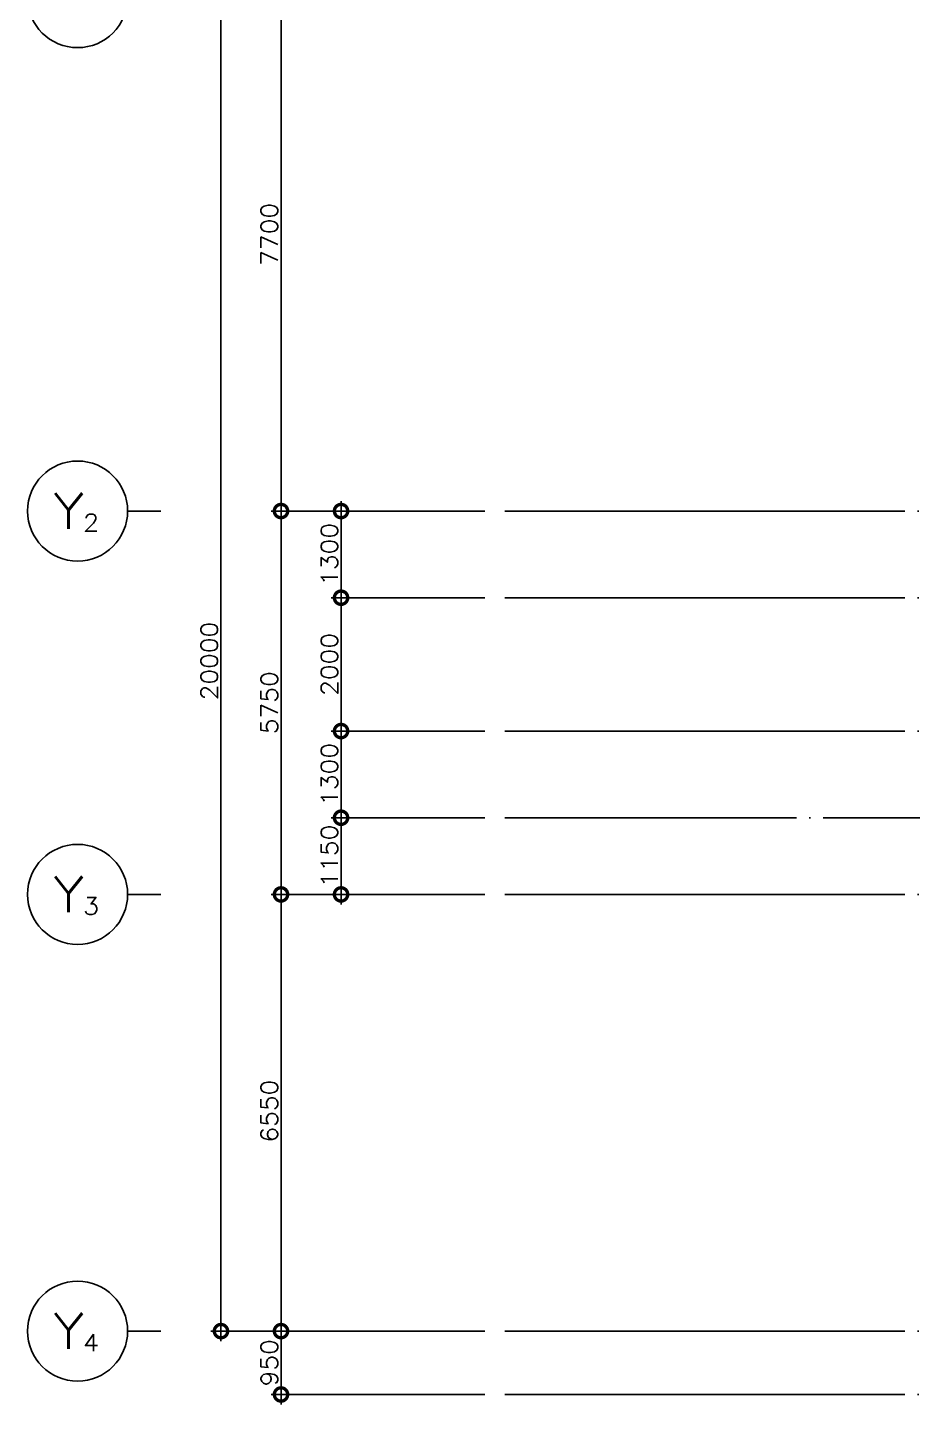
# Model space of a CAD drawing. Header units: millimetres. Extents: x -30199 to 32531, y -8917 to 28239.
# Drawn here: x -30199 to -16932, y -4800 to 15852 of the extents above; entities that cross this region are included whole.
import ezdxf
from ezdxf.enums import TextEntityAlignment as Align

# ---------------------------------------------------------------- set-up
doc = ezdxf.new("R2010")
doc.units = ezdxf.units.MM
doc.header["$LTSCALE"] = 100
doc.linetypes.add('CEN', pattern=[10.375, 10, -0.125, 0.125, -0.125])
doc.linetypes.add('CENTER4', pattern=[64, 60, -2, 0, -2])
for name, color, linetype in [('Bub', 3, 'Continuous'), ('CEN1', 1, 'CEN'), ('DIM', 7, 'Continuous')]:
    doc.layers.add(name, color=color, linetype=linetype)
doc.styles.add('GHS', font='txt.shx', dxfattribs={"width": 1.1, "bigfont": 'ghs.shx'})
doc.styles.add('R', font='romans', dxfattribs={"width": 1.1, "height": 250})
doc.styles.add('SK', font='simplex.shx', dxfattribs={"bigfont": 'ghs.shx'})
doc.dimstyles.new('1본부', dxfattribs={"dimscale": 100, "dimtxt": 3, "dimasz": 4, "dimexe": 1.5, "dimexo": 3, "dimgap": 0.5, "dimtad": 1, "dimdec": 0, "dimzin": 0, "dimdsep": 46, "dimtxsty": 'SK', "dimblk": 'DDOT1', "dimblk1": 'DOTSMALL', "dimblk2": 'DOTSMALL', "dimsah": 1, "dimcen": 1.5, "dimdle": 1.5, "dimclrd": 7, "dimclre": 7, "dimclrt": 3, "dimadec": 0, "dimazin": 0, "dimtfac": 1, "dimtdec": 3, "dimtix": 1, "dimtmove": 0, "dimatfit": 0, "dimldrblk": 'DOTSMALL', "dimfxl": 1, "dimtolj": 1, "dimtzin": 0, "dimarcsym": 0})

# ---------------------------------------------------------------- blocks, each defined once
blk = doc.blocks.new('_DOTSMALL')
at = {"color": 0, "linetype": 'ByBlock', "const_width": 0.5}
blk.add_lwpolyline([(-0.0625, 0, 1), (0.0625, 0, 1)], format="xyb", close=True, dxfattribs=at)
blk = doc.blocks.new('*D21')
at = {"layer": 'DEFPOINTS', "color": 0, "transparency": 16777216}
for p in [(-26399, 16300), (-23044, 16300), (-23044, 8600)]:
    blk.add_point(p, dxfattribs=at)
at = {"layer": 'DIM', "color": 7, "lineweight": -2, "transparency": 16777216}
for p, q in [((-26399, 8450), (-26399, 16450)), ((-23344, 16300), (-26549, 16300)), ((-23344, 8600), (-26549, 8600))]:
    blk.add_line(p, q, dxfattribs=at)
at = {"layer": 'DIM', "color": 7, "lineweight": -2, "transparency": 16777216, "xscale": 400, "yscale": 400, "zscale": 400}
for p, rotation in [((-26399, 16300), 90), ((-26399, 8600), 270)]:
    blk.add_blockref('_DOTSMALL', p, dxfattribs=dict(at, rotation=rotation))
at = {"layer": 'DIM', "color": 3, "transparency": 16777216, "insert": (-26574, 12750), "char_height": 250, "attachment_point": 5, "rotation": 90, "style": 'GHS'}
blk.add_mtext('\\A1;7700', dxfattribs=at)
blk = doc.blocks.new('DDOT1')
blk.add_line((-1, 0), (1, 0))
at = {"const_width": 0.5}
blk.add_lwpolyline([(-0.25, 0, 1), (0.25, 0, 1)], format="xyb", close=True, dxfattribs=at)
blk = doc.blocks.new('*D22')
at = {"layer": 'DEFPOINTS', "color": 0, "transparency": 16777216}
for p in [(-27299, 16300), (-23044, 16300), (-23044, -3700)]:
    blk.add_point(p, dxfattribs=at)
at = {"layer": 'DIM', "color": 7, "lineweight": -2, "transparency": 16777216}
for p, q in [((-27299, -3850), (-27299, 16450)), ((-23344, 16300), (-27449, 16300)), ((-23344, -3700), (-27449, -3700))]:
    blk.add_line(p, q, dxfattribs=at)
at = {"layer": 'DIM', "color": 7, "lineweight": -2, "transparency": 16777216, "xscale": 400, "yscale": 400, "zscale": 400}
for p, rotation in [((-27299, 16300), 90), ((-27299, -3700), 270)]:
    blk.add_blockref('_DOTSMALL', p, dxfattribs=dict(at, rotation=rotation))
at = {"layer": 'DIM', "color": 3, "transparency": 16777216, "insert": (-27474, 6350), "char_height": 250, "attachment_point": 5, "rotation": 90, "style": 'GHS'}
blk.add_mtext('\\A1;20000', dxfattribs=at)
blk = doc.blocks.new('*D23')
at = {"layer": 'DEFPOINTS', "color": 0, "transparency": 16777216}
for p in [(-25499, 7300), (-23044, 7300), (-23044, 5300)]:
    blk.add_point(p, dxfattribs=at)
at = {"layer": 'DIM', "color": 7, "lineweight": -2, "transparency": 16777216}
for p, q in [((-25499, 5150), (-25499, 7450)), ((-23344, 7300), (-25649, 7300)), ((-23344, 5300), (-25649, 5300))]:
    blk.add_line(p, q, dxfattribs=at)
at = {"layer": 'DIM', "color": 7, "lineweight": -2, "transparency": 16777216, "xscale": 400, "yscale": 400, "zscale": 400}
for p, rotation in [((-25499, 7300), 90), ((-25499, 5300), 270)]:
    blk.add_blockref('_DOTSMALL', p, dxfattribs=dict(at, rotation=rotation))
at = {"layer": 'DIM', "color": 3, "transparency": 16777216, "insert": (-25674, 6300), "char_height": 250, "attachment_point": 5, "rotation": 90, "style": 'GHS'}
blk.add_mtext('\\A1;2000', dxfattribs=at)
blk = doc.blocks.new('*D24')
at = {"layer": 'DEFPOINTS', "color": 0, "transparency": 16777216}
for p in [(-26399, 2850), (-23044, 2850), (-23044, -3700)]:
    blk.add_point(p, dxfattribs=at)
at = {"layer": 'DIM', "color": 7, "lineweight": -2, "transparency": 16777216}
for p, q in [((-26399, -3850), (-26399, 3000)), ((-23344, 2850), (-26549, 2850)), ((-23344, -3700), (-26549, -3700))]:
    blk.add_line(p, q, dxfattribs=at)
at = {"layer": 'DIM', "color": 7, "lineweight": -2, "transparency": 16777216, "xscale": 400, "yscale": 400, "zscale": 400}
for p, rotation in [((-26399, 2850), 90), ((-26399, -3700), 270)]:
    blk.add_blockref('_DOTSMALL', p, dxfattribs=dict(at, rotation=rotation))
at = {"layer": 'DIM', "color": 3, "transparency": 16777216, "insert": (-26574, -400), "char_height": 250, "attachment_point": 5, "rotation": 90, "style": 'GHS'}
blk.add_mtext('\\A1;6550', dxfattribs=at)
blk = doc.blocks.new('*D25')
at = {"layer": 'DEFPOINTS', "color": 0, "transparency": 16777216}
for p in [(-23044, 8600), (-25499, 7300), (-23044, 7300)]:
    blk.add_point(p, dxfattribs=at)
at = {"layer": 'DIM', "color": 7, "lineweight": -2, "transparency": 16777216}
for p, q in [((-25499, 8750), (-25499, 7150)), ((-23344, 8600), (-25649, 8600)), ((-23344, 7300), (-25649, 7300))]:
    blk.add_line(p, q, dxfattribs=at)
at = {"layer": 'DIM', "color": 7, "lineweight": -2, "transparency": 16777216, "xscale": 400, "yscale": 400, "zscale": 400}
for p, rotation in [((-25499, 8600), 90), ((-25499, 7300), 270)]:
    blk.add_blockref('_DOTSMALL', p, dxfattribs=dict(at, rotation=rotation))
at = {"layer": 'DIM', "color": 3, "transparency": 16777216, "insert": (-25674, 7950), "char_height": 250, "attachment_point": 5, "rotation": 90, "style": 'GHS'}
blk.add_mtext('\\A1;1300', dxfattribs=at)
blk = doc.blocks.new('*D27')
at = {"layer": 'DEFPOINTS', "color": 0, "transparency": 16777216}
for p in [(-23044, 4000), (-25499, 2850), (-23044, 2850)]:
    blk.add_point(p, dxfattribs=at)
at = {"layer": 'DIM', "color": 7, "lineweight": -2, "transparency": 16777216}
for p, q in [((-25499, 4150), (-25499, 2700)), ((-23344, 4000), (-25649, 4000)), ((-23344, 2850), (-25649, 2850))]:
    blk.add_line(p, q, dxfattribs=at)
at = {"layer": 'DIM', "color": 7, "lineweight": -2, "transparency": 16777216, "xscale": 400, "yscale": 400, "zscale": 400}
for p, rotation in [((-25499, 4000), 90), ((-25499, 2850), 270)]:
    blk.add_blockref('_DOTSMALL', p, dxfattribs=dict(at, rotation=rotation))
at = {"layer": 'DIM', "color": 3, "transparency": 16777216, "insert": (-25674, 3425), "char_height": 250, "attachment_point": 5, "rotation": 90, "style": 'GHS'}
blk.add_mtext('\\A1;1150', dxfattribs=at)
blk = doc.blocks.new('*D28')
at = {"layer": 'DEFPOINTS', "color": 0, "transparency": 16777216}
for p in [(-23044, -3700), (-26399, -4650), (-23044, -4650)]:
    blk.add_point(p, dxfattribs=at)
at = {"layer": 'DIM', "color": 7, "lineweight": -2, "transparency": 16777216}
for p, q in [((-23344, -3700), (-26549, -3700)), ((-26399, -3550), (-26399, -4800)), ((-23344, -4650), (-26549, -4650))]:
    blk.add_line(p, q, dxfattribs=at)
at = {"layer": 'DIM', "color": 7, "lineweight": -2, "transparency": 16777216, "xscale": 400, "yscale": 400, "zscale": 400}
for p, rotation in [((-26399, -3700), 90), ((-26399, -4650), 270)]:
    blk.add_blockref('_DOTSMALL', p, dxfattribs=dict(at, rotation=rotation))
at = {"layer": 'DIM', "color": 3, "transparency": 16777216, "insert": (-26574, -4175), "char_height": 250, "attachment_point": 5, "rotation": 90, "style": 'GHS'}
blk.add_mtext('\\A1;950', dxfattribs=at)
blk = doc.blocks.new('*D30')
at = {"layer": 'DEFPOINTS', "color": 0, "transparency": 16777216}
for p in [(-26399, 8600), (-23044, 8600), (-23044, 2850)]:
    blk.add_point(p, dxfattribs=at)
at = {"layer": 'DIM', "color": 7, "lineweight": -2, "transparency": 16777216}
for p, q in [((-26399, 2700), (-26399, 8750)), ((-23344, 8600), (-26549, 8600)), ((-23344, 2850), (-26549, 2850))]:
    blk.add_line(p, q, dxfattribs=at)
at = {"layer": 'DIM', "color": 7, "lineweight": -2, "transparency": 16777216, "xscale": 400, "yscale": 400, "zscale": 400}
for p, rotation in [((-26399, 8600), 90), ((-26399, 2850), 270)]:
    blk.add_blockref('_DOTSMALL', p, dxfattribs=dict(at, rotation=rotation))
at = {"layer": 'DIM', "color": 3, "transparency": 16777216, "insert": (-26574, 5725), "char_height": 250, "attachment_point": 5, "rotation": 90, "style": 'GHS'}
blk.add_mtext('\\A1;5750', dxfattribs=at)
blk = doc.blocks.new('*D32')
at = {"layer": 'DEFPOINTS', "color": 0, "transparency": 16777216}
for p in [(-23044, 5300), (-25499, 4000), (-23044, 4000)]:
    blk.add_point(p, dxfattribs=at)
at = {"layer": 'DIM', "color": 7, "lineweight": -2, "transparency": 16777216}
for p, q in [((-25499, 5450), (-25499, 3850)), ((-23344, 5300), (-25649, 5300)), ((-23344, 4000), (-25649, 4000))]:
    blk.add_line(p, q, dxfattribs=at)
at = {"layer": 'DIM', "color": 7, "lineweight": -2, "transparency": 16777216, "xscale": 400, "yscale": 400, "zscale": 400}
for p, rotation in [((-25499, 5300), 90), ((-25499, 4000), 270)]:
    blk.add_blockref('_DOTSMALL', p, dxfattribs=dict(at, rotation=rotation))
at = {"layer": 'DIM', "color": 3, "transparency": 16777216, "insert": (-25674, 4650), "char_height": 250, "attachment_point": 5, "rotation": 90, "style": 'GHS'}
blk.add_mtext('\\A1;1300', dxfattribs=at)

msp = doc.modelspace()

# ---------------------------------------------------------------- linework, layer by layer
at = {"layer": 'Bub'}
for p, q in [((-28699, 8600), (-28199, 8600)), ((-28699, 2850), (-28199, 2850)), ((-28699, -3700), (-28199, -3700))]:
    msp.add_line(p, q, dxfattribs=at)
for centre in [(-29449, 16300), (-29449, 8600), (-29449, 2850), (-29449, -3700)]:
    msp.add_circle(centre, 750, dxfattribs=at)
at = {"layer": 'CEN1', "linetype": 'CENTER4'}
for p, q in [((-23044.1, 8600), (32531.3, 8600)), ((-23044.1, 7300), (32531.3, 7300)), ((-23044.1, 5300), (32531.3, 5300)), ((32531.3, 4000), (-23044.1, 4000)), ((-23044.1, 2850), (32531.3, 2850)), ((-23044.1, -3700), (32531.3, -3700)), ((-23044.1, -4650), (32531.3, -4650))]:
    msp.add_line(p, q, dxfattribs=at)

# ---------------------------------------------------------------- texts
at = {"layer": 'Bub', "color": 2, "style": 'R', "width": 1.1}
for p in [(-29583.1, 8600), (-29583.1, 2850), (-29583.1, -3700)]:
    msp.add_text('Y', height=535.7, dxfattribs=at).set_placement(p, align=Align.MIDDLE)
for tag, p in [('2', (-29367.5, 8297.4)), ('3', (-29367.5, 2547.4)), ('4', (-29367.5, -4002.6))]:
    msp.add_attdef(tag, p, 'N', height=257.6, dxfattribs=at)

# ---------------------------------------------------------------- dimensions: what is measured, and where the dimension line sits
at = {"layer": 'DIM'}
for base, p1, p2, picture, middle in [((-27299, 16300), (-23044.1, -3700), (-23044.1, 16300), '*D22', (-27299, 6350)), ((-26399, 16300), (-23044.1, 8600), (-23044.1, 16300), '*D21', (-26399, 12750)), ((-26399, 8600), (-23044.1, 2850), (-23044.1, 8600), '*D30', (-26399, 5725)), ((-26399, 2850), (-23044.1, -3700), (-23044.1, 2850), '*D24', (-26399, -400))]:
    dim = msp.add_linear_dim(base=base, p1=p1, p2=p2, angle=90, dimstyle='1본부', override={"dimtxt": 2.5, "dimtxsty": 'GHS'}, dxfattribs=at)
    dim.commit()
    dim.dimension.update_dxf_attribs({"geometry": picture, "text_midpoint": middle, "dimtype": 160})
for base, p1, p2, angle, picture, middle in [((-25499, 7300), (-23044.1, 8600), (-23044.1, 7300), 270, '*D25', (-25674, 7950)), ((-25499, 7300), (-23044.1, 5300), (-23044.1, 7300), 90, '*D23', (-25674, 6300)), ((-25499, 4000), (-23044.1, 5300), (-23044.1, 4000), 270, '*D32', (-25674, 4650)), ((-25499, 2850), (-23044.1, 4000), (-23044.1, 2850), 270, '*D27', (-25674, 3425)), ((-26399, -4650), (-23044.1, -3700), (-23044.1, -4650), 270, '*D28', (-26574, -4175))]:
    dim = msp.add_linear_dim(base=base, p1=p1, p2=p2, angle=angle, dimstyle='1본부', override={"dimtxt": 2.5, "dimtxsty": 'GHS'}, dxfattribs=at)
    dim.commit()
    dim.dimension.update_dxf_attribs({"geometry": picture, "text_midpoint": middle})

doc.saveas('drawing.dxf')
